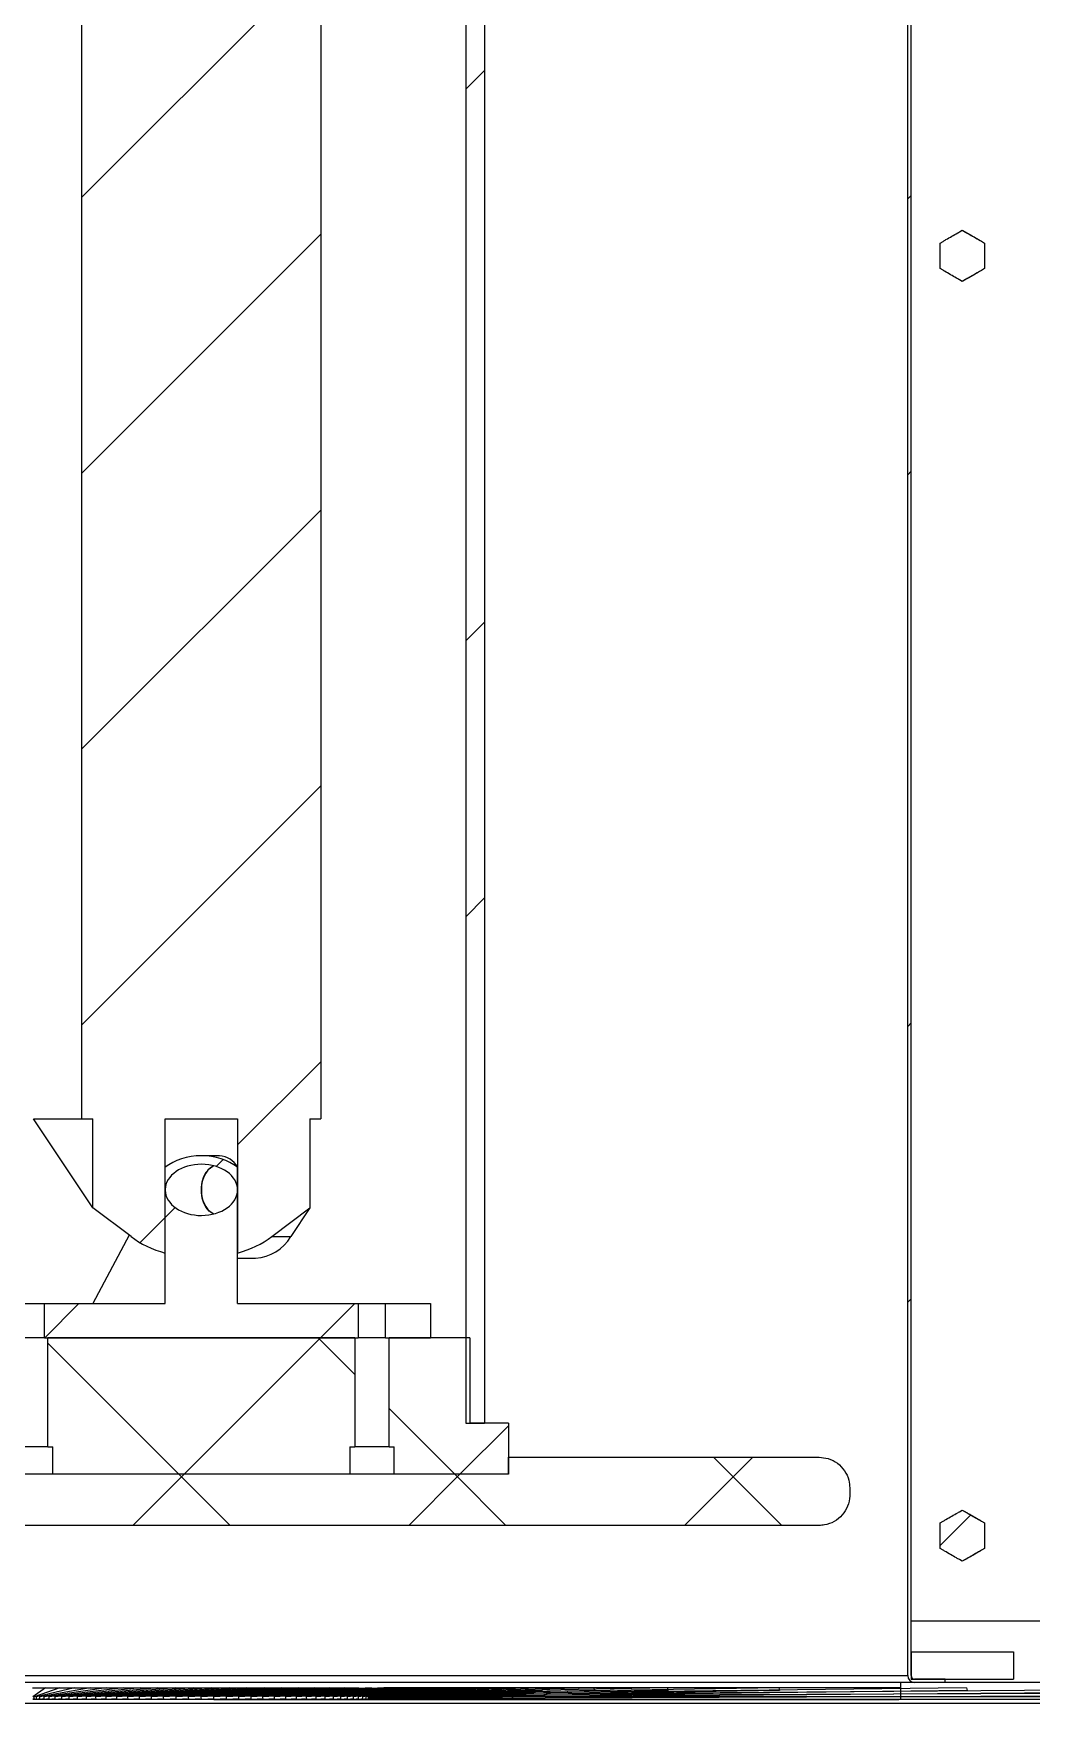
# Model space of a CAD drawing. Header units: millimetres. Extents: x 2 to 418, y 2 to 295.
# Drawn here: x 125.56 to 141.81, y 128.77 to 155.96 of the extents above; entities that cross this region are included whole.
import ezdxf

# ---------------------------------------------------------------- set-up
doc = ezdxf.new("R2010")
doc.units = ezdxf.units.MM

msp = doc.modelspace()

# ---------------------------------------------------------------- hatches: boundary and pattern name
at = {"linetype": 'Continuous', "lineweight": 18}
h = msp.add_hatch(dxfattribs=at)
h.set_pattern_fill('ANSI31', style=0)
edge = h.paths.add_edge_path(flags=0)
edge.add_line((126.5262, 259.8887), (126.5262, 258.4407))
edge.add_line((126.5262, 258.4407), (124.6013, 258.4407))
edge.add_line((124.6013, 258.4407), (124.6013, 197.3296))
edge.add_line((124.6013, 197.3296), (126.3495, 197.3296))
edge.add_line((126.3495, 197.3296), (126.3495, 138.2884))
edge.add_line((126.3495, 138.2884), (126.5262, 138.2884))
edge.add_line((126.5262, 138.2884), (126.5262, 136.8404))
edge.add_line((126.5262, 136.8404), (127.149, 136.3719))
edge.add_ellipse((128.2939, 137.1329), major_axis=(-1.5713, 0), ratio=0.7071068, start_angle=43.22853, end_angle=67.97778)
edge.add_line((127.7047, 136.1029), (127.7047, 137.1273))
edge.add_spline(control_points=[(127.7047, 137.1273), (127.7046, 137.1311), (127.7046, 137.1348), (127.7047, 137.1385)], knot_values=[0, 0, 0, 0, 1, 1, 1, 1], weights=[1, 1, 1, 1], degree=3, periodic=0)
edge.add_line((127.7047, 137.1385), (127.7047, 138.2884))
edge.add_line((127.7047, 138.2884), (128.8832, 138.2884))
edge.add_line((128.8832, 138.2884), (128.8832, 136.1029))
edge.add_ellipse((128.2939, 137.1329), major_axis=(1.5713, 0), ratio=0.7071068, start_angle=292.02641, end_angle=316.77147)
edge.add_line((129.4388, 136.3719), (130.0617, 136.8405))
edge.add_line((130.0617, 136.8405), (130.0617, 138.2884))
edge.add_line((130.0617, 138.2884), (130.2384, 138.2884))
edge.add_line((130.2384, 138.2884), (130.2384, 197.3296))
edge.add_line((130.2384, 197.3296), (131.9866, 197.3296))
edge.add_line((131.9866, 197.3296), (131.9866, 258.4407))
edge.add_line((131.9866, 258.4407), (130.0617, 258.4407))
edge.add_line((130.0617, 258.4407), (130.0617, 259.8886))
edge.add_line((130.0617, 259.8886), (129.4388, 260.3572))
edge.add_ellipse((128.2939, 259.5962), major_axis=(1.5713, 0), ratio=0.7071068, start_angle=43.22853, end_angle=67.97359)
edge.add_line((128.8832, 260.6262), (128.8832, 258.4407))
edge.add_line((128.8832, 258.4407), (127.7047, 258.4407))
edge.add_line((127.7047, 258.4407), (127.7047, 259.5906))
edge.add_spline(control_points=[(127.7047, 259.5906), (127.7047, 259.5943), (127.7047, 259.598), (127.7047, 259.6018)], knot_values=[0, 0, 0, 0, 1, 1, 1, 1], weights=[1, 1, 1, 1], degree=3, periodic=0)
edge.add_line((127.7047, 259.6018), (127.7047, 260.6262))
edge.add_ellipse((128.2939, 259.5962), major_axis=(-1.5713, 0), ratio=0.7071068, start_angle=292.02222, end_angle=316.77147)
edge.add_line((127.149, 260.3572), (126.5262, 259.8887))
h = msp.add_hatch(dxfattribs=at)
h.set_pattern_fill('ANSI32', style=0)
h.paths.add_polyline_path([(132.5995, 198.0589), (132.5995, 133.3366), (132.9051, 133.3366), (132.9051, 198.0589)], flags=0)
h = msp.add_hatch(dxfattribs=at)
h.set_pattern_fill('ANSI32', style=0)
edge = h.paths.add_edge_path(flags=0)
edge.add_line((139.794, 175.5036), (139.794, 129.2258))
edge.add_arc((139.9051, 129.2258), 0.1111, 180, 270)
edge.add_line((139.9051, 129.1147), (140.4051, 129.1147))
edge.add_line((140.4051, 129.1147), (140.4051, 129.1702))
edge.add_line((140.4051, 129.1702), (139.9051, 129.1702))
edge.add_arc((139.9051, 129.2258), 0.0556, 180, 270, ccw=False)
edge.add_line((139.8495, 129.2258), (139.8495, 175.5036))
edge.add_arc((139.9051, 175.5036), 0.0556, 90, 180, ccw=False)
edge.add_line((139.9051, 175.5591), (140.4606, 175.5591))
edge.add_line((140.4606, 175.5591), (140.4606, 175.6147))
edge.add_line((140.4606, 175.6147), (139.9051, 175.6147))
edge.add_arc((139.9051, 175.5036), 0.1111, 90, 180)
h = msp.add_hatch(dxfattribs=at)
h.set_pattern_fill('ANSI31', style=0)
edge = h.paths.add_edge_path(flags=0)
edge.add_line((140.6829, 152.7539), (140.6356, 152.7266))
edge.add_spline(control_points=[(140.6356, 152.7266), (140.6267, 152.7215), (140.6178, 152.7164), (140.6088, 152.7114), (140.5441, 152.6753), (140.4795, 152.639), (140.4161, 152.6007), (140.4002, 152.5911), (140.3843, 152.5815), (140.3683, 152.5723)], knot_values=[0, 0, 0, 0, 0.0005553, 0.0005553, 0.0005553, 0.0045566, 0.0045566, 0.0045566, 0.0055565, 0.0055565, 0.0055565, 0.0055565], weights=[1, 1, 1, 1, 1, 1, 1, 1, 1, 1], degree=3, periodic=0)
edge.add_line((140.3683, 152.5723), (140.3218, 152.5454))
edge.add_line((140.3218, 152.5454), (140.3218, 152.4918))
edge.add_spline(control_points=[(140.3218, 152.4918), (140.3218, 152.4811), (140.3216, 152.4705), (140.3215, 152.4599), (140.3203, 152.3858), (140.3195, 152.3117), (140.321, 152.2376), (140.3214, 152.2191), (140.3218, 152.2006), (140.3218, 152.182)], knot_values=[0, 0, 0, 0, 0.0005744, 0.0005744, 0.0005744, 0.0045757, 0.0045757, 0.0045757, 0.0055756, 0.0055756, 0.0055756, 0.0055756], weights=[1, 1, 1, 1, 1, 1, 1, 1, 1, 1], degree=3, periodic=0)
edge.add_line((140.3218, 152.182), (140.3218, 152.1284))
edge.add_line((140.3218, 152.1284), (140.3683, 152.1015))
edge.add_spline(control_points=[(140.3683, 152.1015), (140.3772, 152.0964), (140.3861, 152.0912), (140.3949, 152.0859), (140.4585, 152.0479), (140.5223, 152.0101), (140.5872, 151.9744), (140.6034, 151.9654), (140.6196, 151.9565), (140.6356, 151.9472)], knot_values=[0, 0, 0, 0, 0.0005553, 0.0005553, 0.0005553, 0.0045566, 0.0045566, 0.0045566, 0.0055565, 0.0055565, 0.0055565, 0.0055565], weights=[1, 1, 1, 1, 1, 1, 1, 1, 1, 1], degree=3, periodic=0)
edge.add_line((140.6356, 151.9472), (140.6829, 151.9199))
edge.add_line((140.6829, 151.9199), (140.7303, 151.9473))
edge.add_spline(control_points=[(140.7303, 151.9473), (140.7386, 151.9521), (140.747, 151.9568), (140.7553, 151.9615), (140.82, 151.9977), (140.8847, 152.0339), (140.9481, 152.0722), (140.9639, 152.0818), (140.9798, 152.0914), (140.9958, 152.1006)], knot_values=[0, 0, 0, 0, 0.000517, 0.000517, 0.000517, 0.0045182, 0.0045182, 0.0045182, 0.0055181, 0.0055181, 0.0055181, 0.0055181], weights=[1, 1, 1, 1, 1, 1, 1, 1, 1, 1], degree=3, periodic=0)
edge.add_line((140.9958, 152.1006), (141.044, 152.1284))
edge.add_line((141.044, 152.1284), (141.044, 152.1842))
edge.add_spline(control_points=[(141.044, 152.1842), (141.044, 152.1934), (141.0441, 152.2026), (141.0442, 152.2118), (141.0452, 152.2859), (141.0462, 152.36), (141.0447, 152.4341), (141.0443, 152.4526), (141.044, 152.4711), (141.044, 152.4896)], knot_values=[0, 0, 0, 0, 0.0004977, 0.0004977, 0.0004977, 0.0044989, 0.0044989, 0.0044989, 0.0054988, 0.0054988, 0.0054988, 0.0054988], weights=[1, 1, 1, 1, 1, 1, 1, 1, 1, 1], degree=3, periodic=0)
edge.add_line((141.044, 152.4896), (141.044, 152.5454))
edge.add_line((141.044, 152.5454), (140.9958, 152.5732))
edge.add_spline(control_points=[(140.9958, 152.5732), (140.9875, 152.578), (140.9793, 152.5828), (140.9711, 152.5877), (140.9074, 152.6257), (140.8437, 152.6636), (140.7788, 152.6993), (140.7626, 152.7082), (140.7464, 152.7172), (140.7303, 152.7265)], knot_values=[0, 0, 0, 0, 0.000517, 0.000517, 0.000517, 0.0045182, 0.0045182, 0.0045182, 0.0055181, 0.0055181, 0.0055181, 0.0055181], weights=[1, 1, 1, 1, 1, 1, 1, 1, 1, 1], degree=3, periodic=0)
edge.add_line((140.7303, 152.7265), (140.6829, 152.7539))
h = msp.add_hatch(dxfattribs=at)
h.set_pattern_fill('ANSI31', style=0)
edge = h.paths.add_edge_path(flags=0)
edge.add_ellipse((128.2939, 137.1329), major_axis=(0.7857, 0), ratio=0.7071068, start_angle=41.40375, end_angle=138.5845)
edge.add_line((127.7047, 137.5004), (127.7047, 137.1385))
edge.add_ellipse((128.2939, 137.1329), major_axis=(-0.5893, 0), ratio=0.7071068, start_angle=0.77048, end_angle=359.22952, ccw=False)
edge.add_line((127.7047, 137.1273), (127.7047, 135.2811))
edge.add_line((127.7047, 135.2811), (125.7384, 135.2811))
edge.add_line((125.7384, 135.2811), (125.7384, 134.7255))
edge.add_line((125.7384, 134.7255), (130.8495, 134.7255))
edge.add_line((130.8495, 134.7255), (130.8495, 135.2811))
edge.add_line((130.8495, 135.2811), (128.8832, 135.2811))
edge.add_line((128.8832, 135.2811), (128.8832, 137.5004))
h = msp.add_hatch(dxfattribs=at)
h.set_pattern_fill('ANSI31', style=0)
h.paths.add_polyline_path([(132.0259, 135.2811), (131.2939, 135.2811), (131.2939, 134.7255), (132.0259, 134.7255)], flags=0)
h = msp.add_hatch(dxfattribs=at)
h.set_pattern_fill('ANSI37', style=0)
h.paths.add_polyline_path([(125.7939, 134.7255), (125.7939, 132.9478), (125.8773, 132.9478), (125.8773, 132.5033), (130.7106, 132.5033), (130.7106, 132.9478), (130.7939, 132.9478), (130.7939, 134.7255)], flags=0)
h = msp.add_hatch(dxfattribs=at)
h.set_pattern_fill('ANSI37', style=0)
h.paths.add_polyline_path([(133.2939, 132.5033), (133.2939, 133.3366), (132.6634, 133.3366), (132.6634, 134.7255), (131.3495, 134.7255), (131.3495, 132.9478), (131.4328, 132.9478), (131.4328, 132.5033)], flags=0)
h = msp.add_hatch(dxfattribs=at)
h.set_pattern_fill('ANSI37', style=0)
edge = h.paths.add_edge_path(flags=0)
edge.add_line((118.2384, 131.67), (138.3495, 131.67))
edge.add_spline(control_points=[(138.3495, 131.67), (138.3791, 131.67), (138.4089, 131.6726), (138.438, 131.6779), (138.4931, 131.6878), (138.5472, 131.7073), (138.5959, 131.7349), (138.6446, 131.7625), (138.6892, 131.7988), (138.726, 131.841), (138.7628, 131.8831), (138.7929, 131.9322), (138.8137, 131.9842), (138.8345, 132.0361), (138.8466, 132.0924), (138.849, 132.1483), (138.8493, 132.1555), (138.8495, 132.1627), (138.8495, 132.17)], knot_values=[0.0124771, 0.0124771, 0.0124771, 0.0124771, 0.0140853, 0.0140853, 0.0140853, 0.0171338, 0.0171338, 0.0171338, 0.0201823, 0.0201823, 0.0201823, 0.0232308, 0.0232308, 0.0232308, 0.0262792, 0.0262792, 0.0262792, 0.0266689, 0.0266689, 0.0266689, 0.0266689], weights=[1, 1, 1, 1, 1, 1, 1, 1, 1, 1, 1, 1, 1, 1, 1, 1, 1, 1, 1], degree=3, periodic=0)
edge.add_line((138.8495, 132.17), (138.8495, 132.2811))
edge.add_spline(control_points=[(138.8495, 132.2811), (138.8495, 132.3233), (138.8441, 132.3658), (138.8335, 132.4067), (138.8194, 132.4609), (138.7958, 132.5133), (138.7646, 132.5598), (138.7334, 132.6063), (138.6938, 132.648), (138.649, 132.6815), (138.6041, 132.715), (138.5529, 132.7413), (138.4995, 132.758), (138.4513, 132.7732), (138.4001, 132.7811), (138.3495, 132.7811)], knot_values=[0.0300789, 0.0300789, 0.0300789, 0.0300789, 0.0323762, 0.0323762, 0.0323762, 0.0354247, 0.0354247, 0.0354247, 0.0384732, 0.0384732, 0.0384732, 0.0415216, 0.0415216, 0.0415216, 0.0442775, 0.0442775, 0.0442775, 0.0442775], weights=[1, 1, 1, 1, 1, 1, 1, 1, 1, 1, 1, 1, 1, 1, 1, 1], degree=3, periodic=0)
edge.add_line((138.3495, 132.7811), (133.2939, 132.7811))
edge.add_line((133.2939, 132.7811), (133.2939, 132.5033))
edge.add_line((133.2939, 132.5033), (123.2939, 132.5033))
edge.add_line((123.2939, 132.5033), (123.2939, 132.7811))
edge.add_line((123.2939, 132.7811), (118.2384, 132.7811))
edge.add_spline(control_points=[(118.2384, 132.7811), (118.2293, 132.7811), (118.2202, 132.7808), (118.2112, 132.7803), (118.1553, 132.7773), (118.0992, 132.7646), (118.0474, 132.7432), (117.9957, 132.7218), (117.947, 132.6912), (117.9052, 132.6539), (117.8791, 132.6306), (117.8553, 132.6044), (117.8347, 132.5761), (117.8017, 132.5309), (117.776, 132.4794), (117.7598, 132.4258), (117.7457, 132.3791), (117.7384, 132.3299), (117.7384, 132.2811)], knot_values=[0.0501774, 0.0501774, 0.0501774, 0.0501774, 0.0506671, 0.0506671, 0.0506671, 0.0537156, 0.0537156, 0.0537156, 0.0567641, 0.0567641, 0.0567641, 0.0586554, 0.0586554, 0.0586554, 0.0617039, 0.0617039, 0.0617039, 0.0643599, 0.0643599, 0.0643599, 0.0643599], weights=[1, 1, 1, 1, 1, 1, 1, 1, 1, 1, 1, 1, 1, 1, 1, 1, 1, 1, 1], degree=3, periodic=0)
edge.add_line((117.7384, 132.2811), (117.7384, 132.17))
edge.add_spline(control_points=[(117.7384, 132.17), (117.7384, 132.1667), (117.7384, 132.1634), (117.7385, 132.1601), (117.7396, 132.1042), (117.7504, 132.0476), (117.7699, 131.9952), (117.7822, 131.9624), (117.798, 131.9307), (117.8168, 131.9012), (117.8469, 131.854), (117.8855, 131.8113), (117.9295, 131.7768), (117.9736, 131.7422), (118.0241, 131.7148), (118.0771, 131.6967), (118.1287, 131.6791), (118.1839, 131.67), (118.2384, 131.67)], knot_values=[0.053539, 0.053539, 0.053539, 0.053539, 0.0537156, 0.0537156, 0.0537156, 0.0567641, 0.0567641, 0.0567641, 0.0586554, 0.0586554, 0.0586554, 0.0617039, 0.0617039, 0.0617039, 0.0647524, 0.0647524, 0.0647524, 0.067721, 0.067721, 0.067721, 0.067721], weights=[1, 1, 1, 1, 1, 1, 1, 1, 1, 1, 1, 1, 1, 1, 1, 1, 1, 1, 1], degree=3, periodic=0)
h = msp.add_hatch(dxfattribs=at)
h.set_pattern_fill('ANSI31', style=0)
edge = h.paths.add_edge_path(flags=0)
edge.add_line((140.6829, 131.9205), (140.6356, 131.8933))
edge.add_spline(control_points=[(140.6356, 131.8933), (140.6267, 131.8881), (140.6178, 131.8831), (140.6088, 131.8781), (140.5441, 131.842), (140.4795, 131.8057), (140.4161, 131.7673), (140.4002, 131.7577), (140.3843, 131.7482), (140.3683, 131.7389)], knot_values=[0, 0, 0, 0, 0.0005553, 0.0005553, 0.0005553, 0.0045566, 0.0045566, 0.0045566, 0.0055565, 0.0055565, 0.0055565, 0.0055565], weights=[1, 1, 1, 1, 1, 1, 1, 1, 1, 1], degree=3, periodic=0)
edge.add_line((140.3683, 131.7389), (140.3218, 131.7121))
edge.add_line((140.3218, 131.7121), (140.3218, 131.6584))
edge.add_spline(control_points=[(140.3218, 131.6584), (140.3218, 131.6478), (140.3216, 131.6372), (140.3215, 131.6265), (140.3203, 131.5525), (140.3195, 131.4783), (140.321, 131.4043), (140.3214, 131.3857), (140.3218, 131.3672), (140.3218, 131.3487)], knot_values=[0, 0, 0, 0, 0.0005744, 0.0005744, 0.0005744, 0.0045757, 0.0045757, 0.0045757, 0.0055756, 0.0055756, 0.0055756, 0.0055756], weights=[1, 1, 1, 1, 1, 1, 1, 1, 1, 1], degree=3, periodic=0)
edge.add_line((140.3218, 131.3487), (140.3218, 131.2951))
edge.add_line((140.3218, 131.2951), (140.3683, 131.2682))
edge.add_spline(control_points=[(140.3683, 131.2682), (140.3772, 131.2631), (140.3861, 131.2578), (140.3949, 131.2526), (140.4585, 131.2146), (140.5223, 131.1768), (140.5872, 131.141), (140.6034, 131.1321), (140.6196, 131.1231), (140.6356, 131.1139)], knot_values=[0, 0, 0, 0, 0.0005553, 0.0005553, 0.0005553, 0.0045566, 0.0045566, 0.0045566, 0.0055565, 0.0055565, 0.0055565, 0.0055565], weights=[1, 1, 1, 1, 1, 1, 1, 1, 1, 1], degree=3, periodic=0)
edge.add_line((140.6356, 131.1139), (140.6829, 131.0866))
edge.add_line((140.6829, 131.0866), (140.7303, 131.114))
edge.add_spline(control_points=[(140.7303, 131.114), (140.7386, 131.1188), (140.747, 131.1235), (140.7553, 131.1282), (140.82, 131.1643), (140.8847, 131.2006), (140.9481, 131.2389), (140.9639, 131.2485), (140.9798, 131.258), (140.9958, 131.2673)], knot_values=[0, 0, 0, 0, 0.000517, 0.000517, 0.000517, 0.0045182, 0.0045182, 0.0045182, 0.0055181, 0.0055181, 0.0055181, 0.0055181], weights=[1, 1, 1, 1, 1, 1, 1, 1, 1, 1], degree=3, periodic=0)
edge.add_line((140.9958, 131.2673), (141.044, 131.2951))
edge.add_line((141.044, 131.2951), (141.044, 131.3508))
edge.add_spline(control_points=[(141.044, 131.3508), (141.044, 131.3601), (141.0441, 131.3693), (141.0442, 131.3785), (141.0452, 131.4526), (141.0462, 131.5267), (141.0447, 131.6008), (141.0443, 131.6193), (141.044, 131.6378), (141.044, 131.6563)], knot_values=[0, 0, 0, 0, 0.0004977, 0.0004977, 0.0004977, 0.0044989, 0.0044989, 0.0044989, 0.0054988, 0.0054988, 0.0054988, 0.0054988], weights=[1, 1, 1, 1, 1, 1, 1, 1, 1, 1], degree=3, periodic=0)
edge.add_line((141.044, 131.6563), (141.044, 131.7121))
edge.add_line((141.044, 131.7121), (140.9958, 131.7399))
edge.add_spline(control_points=[(140.9958, 131.7399), (140.9875, 131.7447), (140.9793, 131.7495), (140.9711, 131.7544), (140.9074, 131.7924), (140.8437, 131.8302), (140.7788, 131.866), (140.7626, 131.8749), (140.7464, 131.8839), (140.7303, 131.8931)], knot_values=[0, 0, 0, 0, 0.000517, 0.000517, 0.000517, 0.0045182, 0.0045182, 0.0045182, 0.0055181, 0.0055181, 0.0055181, 0.0055181], weights=[1, 1, 1, 1, 1, 1, 1, 1, 1, 1], degree=3, periodic=0)
edge.add_line((140.7303, 131.8931), (140.6829, 131.9205))
h = msp.add_hatch(dxfattribs=at)
h.set_pattern_fill('ANSI32', style=0)
h.paths.add_polyline_path([(141.5162, 129.1702), (141.5162, 129.6147), (139.8495, 129.6147), (139.8495, 129.1702)], flags=0)
h = msp.add_hatch(dxfattribs=at)
h.set_pattern_fill('ANSI32', style=0)
edge = h.paths.add_edge_path(flags=0)
edge.add_line((131.044, 128.8369), (146.2106, 128.8369))
edge.add_line((146.2106, 128.8369), (146.2106, 128.8814))
edge.add_line((146.2106, 128.8814), (131.044, 128.8814))
edge.add_line((131.044, 128.8814), (131.044, 128.8369))
h = msp.add_hatch(dxfattribs=at)
h.set_pattern_fill('ANSI32', style=0)
h.paths.add_polyline_path([(131.0517, 128.8477), (146.2609, 128.9073), (146.2609, 128.9518), (131.0517, 128.8922)], flags=0)
h = msp.add_hatch(dxfattribs=at)
h.set_pattern_fill('ANSI32', style=0)
h.paths.add_polyline_path([(131.075, 128.8586), (146.413, 128.9784), (146.413, 129.0229), (131.075, 128.9031)], flags=0)
h = msp.add_hatch(dxfattribs=at)
h.set_pattern_fill('ANSI32', style=0)
h.paths.add_polyline_path([(131.1147, 128.8698), (140.7601, 128.9823), (140.7496, 129.0267), (131.1147, 128.9143)], flags=0)
h = msp.add_hatch(dxfattribs=at)
h.set_pattern_fill('ANSI32', style=0)
h.paths.add_polyline_path([(131.1718, 128.8814), (137.7051, 128.9823), (137.6972, 129.0267), (131.1718, 128.9259)], flags=0)
h = msp.add_hatch(dxfattribs=at)
h.set_pattern_fill('ANSI32', style=0)
h.paths.add_polyline_path([(131.2482, 128.8935), (135.8868, 128.9823), (135.8804, 129.0267), (131.2482, 128.938)], flags=0)
h = msp.add_hatch(dxfattribs=at)
h.set_pattern_fill('ANSI32', style=0)
h.paths.add_polyline_path([(131.3462, 128.9063), (134.6873, 128.9823), (134.682, 129.0267), (131.3462, 128.9508)], flags=0)
h = msp.add_hatch(dxfattribs=at)
h.set_pattern_fill('ANSI32', style=0)
h.paths.add_polyline_path([(131.4694, 128.9201), (133.8419, 128.9823), (133.8373, 129.0267), (131.4694, 128.9646)], flags=0)
h = msp.add_hatch(dxfattribs=at)
h.set_pattern_fill('ANSI32', style=0)
h.paths.add_polyline_path([(131.6223, 128.9352), (133.2183, 128.9823), (133.2142, 129.0267), (131.6223, 128.9797)], flags=0)
h = msp.add_hatch(dxfattribs=at)
h.set_pattern_fill('ANSI32', style=0)
h.paths.add_polyline_path([(131.8114, 128.9518), (132.7431, 128.9823), (132.7393, 129.0267), (131.8114, 128.9963)], flags=0)
h = msp.add_hatch(dxfattribs=at)
h.set_pattern_fill('ANSI32', style=0)
h.paths.add_polyline_path([(132.0454, 128.9706), (132.3723, 128.9823), (132.3689, 129.0267), (132.0454, 129.0151)], flags=0)
h = msp.add_hatch(dxfattribs=at)
h.set_pattern_fill('ANSI32', style=0)
h.paths.add_polyline_path([(145.1829, 128.8369), (145.1829, 129.1147), (139.6829, 129.1147), (139.6829, 128.8369)], flags=0)

# ---------------------------------------------------------------- linework, layer by layer
at = {"color": 7, "linetype": 'Continuous', "lineweight": 25}
for p, q in [((132.5995, 198.0589), (132.5995, 133.3366)), ((132.9051, 198.0589), (132.9051, 133.3366)), ((126.3495, 138.2884), (126.3495, 197.3296)), ((130.2384, 197.3296), (130.2384, 138.2884)), ((139.794, 129.2258), (139.794, 175.5036)), ((139.8495, 129.2258), (139.8495, 175.5036)), ((140.3218, 152.5454), (140.3683, 152.5723)), ((140.3218, 152.4918), (140.3218, 152.5454)), ((140.6356, 152.7266), (140.6829, 152.7539)), ((140.6829, 152.7539), (140.7303, 152.7265)), ((140.6829, 152.7539), (140.683, 152.7539)), ((140.683, 152.7539), (140.7346, 152.7241)), ((140.9958, 152.5732), (141.044, 152.5454)), ((141.044, 152.5454), (141.044, 152.4896)), ((140.3218, 152.1284), (140.3218, 152.182)), ((140.3683, 152.1015), (140.3218, 152.1284)), ((141.044, 152.1284), (140.9958, 152.1006)), ((141.044, 152.1842), (141.044, 152.1284)), ((140.6829, 151.9199), (140.6356, 151.9472)), ((140.7303, 151.9473), (140.6829, 151.9199)), ((140.6829, 151.9199), (140.683, 151.9199)), ((140.7373, 151.9513), (140.683, 151.9199)), ((125.5637, 138.2884), (126.3495, 138.2884)), ((126.5262, 136.8404), (125.5637, 138.2884)), ((126.3495, 138.2884), (126.5262, 138.2884)), ((126.5262, 136.8404), (126.5262, 138.2884)), ((127.7047, 138.2884), (128.8832, 138.2884)), ((127.7047, 137.1385), (127.7047, 138.2884)), ((128.8832, 138.2884), (128.8832, 136.1029)), ((130.0617, 138.2884), (130.2384, 138.2884)), ((130.0617, 138.2884), (130.0617, 136.8405)), ((128.5886, 137.6885), (128.2939, 137.6885)), ((127.7047, 137.1385), (127.7047, 137.5004)), ((128.8832, 135.2811), (128.8832, 137.5004)), ((127.7047, 137.1273), (127.7047, 137.1385)), ((127.7047, 135.2811), (127.7047, 137.1273)), ((127.7047, 136.1029), (127.7047, 137.1273)), ((127.149, 136.3719), (126.5262, 136.8404)), ((129.4388, 136.3719), (130.0617, 136.8405)), ((130.0617, 136.8405), (129.7503, 136.3719)), ((127.1173, 136.3957), (126.5262, 135.2811)), ((129.4388, 136.3719), (129.7503, 136.3719)), ((128.8832, 136.0218), (129.1778, 136.0218)), ((125.294, 135.2811), (125.7384, 135.2811)), ((125.7384, 134.7255), (125.7384, 135.2811)), ((125.7384, 135.2811), (127.7047, 135.2811)), ((128.8832, 135.2811), (130.8495, 135.2811)), ((130.8495, 135.2811), (130.8495, 134.7255)), ((130.8495, 135.2811), (131.2939, 135.2811)), ((131.2939, 134.7255), (131.2939, 135.2811)), ((131.2939, 135.2811), (132.0259, 135.2811)), ((132.0259, 135.2811), (132.0259, 134.7255)), ((132.0259, 135.2811), (132.0259, 134.7255)), ((132.0259, 135.2811), (132.0259, 135.2811)), ((125.7384, 134.7255), (125.294, 134.7255)), ((125.7384, 134.7255), (130.8495, 134.7255)), ((125.7939, 132.9478), (125.7939, 134.7255)), ((130.7939, 134.7255), (125.7939, 134.7255)), ((130.7939, 134.7255), (130.7939, 132.9478)), ((131.2939, 134.7255), (130.8495, 134.7255)), ((131.2939, 134.7255), (132.0259, 134.7255)), ((131.3495, 132.9478), (131.3495, 134.7255)), ((132.6634, 134.7255), (131.3495, 134.7255)), ((132.0259, 134.7255), (132.0259, 134.7255)), ((132.6634, 134.7255), (132.6634, 133.3366)), ((132.5995, 133.3366), (132.9051, 133.3366)), ((133.2939, 133.3366), (132.6634, 133.3366)), ((133.2939, 133.3366), (133.2939, 132.5033)), ((125.7939, 132.9478), (125.2384, 132.9478)), ((125.7939, 132.9478), (125.8773, 132.9478)), ((125.8773, 132.5033), (125.8773, 132.9478)), ((130.7106, 132.9478), (130.7939, 132.9478)), ((130.7106, 132.9478), (130.7106, 132.5033)), ((131.3495, 132.9478), (130.7939, 132.9478)), ((131.3495, 132.9478), (131.4328, 132.9478)), ((131.4328, 132.5033), (131.4328, 132.9478)), ((133.2939, 132.5033), (133.2939, 132.7811)), ((133.2939, 132.7811), (138.3495, 132.7811)), ((133.2939, 132.5033), (123.2939, 132.5033)), ((130.7106, 132.5033), (125.8773, 132.5033)), ((133.2939, 132.5033), (131.4328, 132.5033)), ((138.8495, 132.2811), (138.8495, 132.17)), ((140.6356, 131.8933), (140.6829, 131.9205)), ((140.6829, 131.9205), (140.7303, 131.8931)), ((140.6829, 131.9205), (140.683, 131.9205)), ((140.683, 131.9205), (140.7346, 131.8907)), ((138.3495, 131.67), (118.2384, 131.67)), ((140.3218, 131.7121), (140.3683, 131.7389)), ((140.3218, 131.6584), (140.3218, 131.7121)), ((140.9958, 131.7399), (141.044, 131.7121)), ((141.044, 131.7121), (141.044, 131.6563)), ((140.3218, 131.2951), (140.3218, 131.3487)), ((141.044, 131.3508), (141.044, 131.2951)), ((140.3683, 131.2682), (140.3218, 131.2951)), ((140.6829, 131.0866), (140.6356, 131.1139)), ((140.7303, 131.114), (140.6829, 131.0866)), ((140.6829, 131.0866), (140.683, 131.0866)), ((140.7373, 131.118), (140.683, 131.0866)), ((141.044, 131.2951), (140.9958, 131.2673)), ((143.1074, 130.1147), (139.8495, 130.1147)), ((139.8495, 129.6147), (139.8495, 129.1702)), ((139.8495, 129.6147), (141.5162, 129.6147)), ((141.5162, 129.6147), (141.5162, 129.1702)), ((116.794, 129.2258), (139.794, 129.2258)), ((139.8495, 129.1702), (141.5162, 129.1702)), ((140.4051, 129.1702), (139.9051, 129.1702)), ((140.4051, 129.1147), (140.4051, 129.1702)), ((139.6829, 129.1147), (116.9051, 129.1147)), ((125.544, 129.0267), (125.7588, 129.0267)), ((125.7588, 129.0267), (125.5515, 128.8813)), ((125.5743, 128.8813), (125.5669, 128.8813)), ((125.9878, 129.0267), (125.5743, 128.8813)), ((125.5747, 128.8369), (125.5743, 128.8813)), ((125.6124, 128.8813), (125.6051, 128.8813)), ((126.2297, 129.0267), (125.6124, 128.8813)), ((125.6129, 128.8369), (125.6124, 128.8813)), ((125.6655, 128.8813), (125.6583, 128.8813)), ((126.4831, 129.0267), (125.6655, 128.8813)), ((125.6661, 128.8369), (125.6655, 128.8813)), ((125.7332, 128.8813), (125.7262, 128.8813)), ((126.7467, 129.0267), (125.7332, 128.8813)), ((125.7341, 128.8369), (125.7332, 128.8813)), ((125.7588, 129.0155), (125.7588, 129.0267)), ((125.7588, 129.0267), (125.9878, 129.0267)), ((125.8153, 128.8813), (125.8085, 128.8813)), ((127.0189, 129.0267), (125.8153, 128.8813)), ((125.8163, 128.8369), (125.8153, 128.8813)), ((125.9112, 128.8813), (125.9047, 128.8813)), ((127.2982, 129.0267), (125.9112, 128.8813)), ((125.9124, 128.8369), (125.9112, 128.8813)), ((125.9879, 129.0155), (125.9878, 129.0267)), ((125.9878, 129.0267), (126.2297, 129.0267)), ((126.0205, 128.8813), (126.0143, 128.8813)), ((127.5831, 129.0267), (126.0205, 128.8813)), ((126.0218, 128.8369), (126.0205, 128.8813)), ((126.1425, 128.8813), (126.1366, 128.8813)), ((127.872, 129.0267), (126.1425, 128.8813)), ((126.1439, 128.8369), (126.1425, 128.8813)), ((126.2298, 129.0155), (126.2297, 129.0267)), ((126.2297, 129.0267), (126.4831, 129.0267)), ((126.2765, 128.8813), (126.271, 128.8813)), ((128.1633, 129.0267), (126.2765, 128.8813)), ((126.2781, 128.8369), (126.2765, 128.8813)), ((126.4218, 128.8813), (126.4167, 128.8813)), ((128.4553, 129.0267), (126.4218, 128.8813)), ((126.4235, 128.8369), (126.4218, 128.8813)), ((126.4831, 129.0267), (126.7467, 129.0267)), ((126.4833, 129.0155), (126.4831, 129.0267)), ((126.5776, 128.8813), (126.5729, 128.8813)), ((128.7463, 129.0267), (126.5776, 128.8813)), ((126.5794, 128.8369), (126.5776, 128.8813)), ((126.7429, 128.8813), (126.7387, 128.8813)), ((129.0349, 129.0267), (126.7429, 128.8813)), ((126.7448, 128.8369), (126.7429, 128.8813)), ((126.7469, 129.0155), (126.7467, 129.0267)), ((126.7467, 129.0267), (127.0189, 129.0267)), ((126.917, 128.8813), (126.9132, 128.8813)), ((129.3193, 129.0267), (126.917, 128.8813)), ((126.919, 128.8369), (126.917, 128.8813)), ((127.0191, 129.0155), (127.0189, 129.0267)), ((127.0189, 129.0267), (127.2982, 129.0267)), ((127.0987, 128.8813), (127.0954, 128.8813)), ((129.598, 129.0267), (127.0987, 128.8813)), ((127.1008, 128.8369), (127.0987, 128.8813)), ((127.2871, 128.8813), (127.2844, 128.8813)), ((129.8693, 129.0267), (127.2871, 128.8813)), ((127.2893, 128.8369), (127.2871, 128.8813)), ((127.2982, 129.0267), (127.5831, 129.0267)), ((127.2985, 129.0155), (127.2982, 129.0267)), ((127.4812, 128.8813), (127.479, 128.8813)), ((130.1319, 129.0267), (127.4812, 128.8813)), ((127.4834, 128.8369), (127.4812, 128.8813)), ((127.5835, 129.0155), (127.5831, 129.0267)), ((127.5831, 129.0267), (127.872, 129.0267)), ((127.6798, 128.8813), (127.6781, 128.8813)), ((130.3842, 129.0267), (127.6798, 128.8813)), ((127.682, 128.8369), (127.6798, 128.8813)), ((127.8724, 129.0155), (127.872, 129.0267)), ((127.872, 129.0267), (128.1633, 129.0267)), ((127.8818, 128.8813), (127.8807, 128.8813)), ((130.6248, 129.0267), (127.8818, 128.8813)), ((127.8841, 128.8369), (127.8818, 128.8813)), ((128.0861, 128.8813), (128.0856, 128.8813)), ((130.8524, 129.0267), (128.0861, 128.8813)), ((128.0885, 128.8369), (128.0861, 128.8813)), ((128.1633, 129.0267), (128.4553, 129.0267)), ((128.1637, 129.0155), (128.1633, 129.0267)), ((131.0656, 129.0267), (128.2916, 128.8813)), ((128.294, 128.8369), (128.2916, 128.8813)), ((128.4553, 129.0267), (128.7463, 129.0267)), ((128.4557, 129.0155), (128.4553, 129.0267)), ((131.2634, 129.0267), (128.4972, 128.8813)), ((128.4995, 128.8369), (128.4972, 128.8813)), ((131.4445, 129.0267), (128.7015, 128.8813)), ((128.7038, 128.8369), (128.7015, 128.8813)), ((128.7463, 129.0267), (129.0349, 129.0267)), ((128.7468, 129.0155), (128.7463, 129.0267)), ((131.6081, 129.0267), (128.9036, 128.8813)), ((128.9059, 128.8369), (128.9036, 128.8813)), ((129.0354, 129.0155), (129.0349, 129.0267)), ((129.0349, 129.0267), (129.3193, 129.0267)), ((131.7531, 129.0267), (129.1023, 128.8813)), ((129.1046, 128.8369), (129.1023, 128.8813)), ((131.8787, 129.0267), (129.2965, 128.8813)), ((129.2987, 128.8369), (129.2965, 128.8813)), ((129.3193, 129.0267), (129.598, 129.0267)), ((129.3198, 129.0155), (129.3193, 129.0267)), ((131.9843, 129.0267), (129.4851, 128.8813)), ((129.4872, 128.8369), (129.4851, 128.8813)), ((129.5985, 129.0155), (129.598, 129.0267)), ((129.598, 129.0267), (129.8693, 129.0267)), ((132.0693, 129.0267), (129.667, 128.8813)), ((129.669, 128.8369), (129.667, 128.8813)), ((132.1331, 129.0267), (129.8412, 128.8813)), ((129.8431, 128.8369), (129.8412, 128.8813)), ((129.8693, 129.0267), (130.1319, 129.0267)), ((129.8699, 129.0155), (129.8693, 129.0267)), ((132.1755, 129.0267), (130.0068, 128.8813)), ((130.0086, 128.8369), (130.0068, 128.8813)), ((130.1325, 129.0155), (130.1319, 129.0267)), ((130.1319, 129.0267), (130.3842, 129.0267)), ((132.1962, 129.0267), (130.1627, 128.8813)), ((130.1645, 128.8369), (130.1627, 128.8813)), ((132.0454, 129.0151), (130.3083, 128.8813)), ((130.3099, 128.8369), (130.3083, 128.8813)), ((130.3842, 129.0267), (130.6248, 129.0267)), ((130.3848, 129.0155), (130.3842, 129.0267)), ((131.8114, 128.9963), (130.4426, 128.8813)), ((130.444, 128.8369), (130.4426, 128.8813)), ((131.6223, 128.9797), (130.5648, 128.8813)), ((130.5661, 128.8369), (130.5648, 128.8813)), ((130.6248, 129.0267), (130.8524, 129.0267)), ((130.6254, 129.0155), (130.6248, 129.0267)), ((131.4694, 128.9646), (130.6744, 128.8813)), ((130.6755, 128.8369), (130.6744, 128.8813)), ((131.3462, 128.9508), (130.7706, 128.8813)), ((130.7716, 128.8369), (130.7706, 128.8813)), ((130.8529, 129.0155), (130.8524, 129.0267)), ((131.2482, 128.938), (130.853, 128.8813)), ((130.8539, 128.8369), (130.853, 128.8813)), ((131.1718, 128.9259), (130.9211, 128.8813)), ((130.9218, 128.8369), (130.9211, 128.8813)), ((131.1147, 128.9143), (130.9745, 128.8813)), ((130.975, 128.8369), (130.9745, 128.8813)), ((131.075, 128.9031), (131.0129, 128.8813)), ((131.0133, 128.8369), (131.0129, 128.8813)), ((131.0517, 128.8922), (131.0361, 128.8813)), ((131.0363, 128.8369), (131.0361, 128.8813)), ((131.044, 128.8369), (131.044, 128.8814)), ((146.2106, 128.8814), (131.044, 128.8814)), ((146.2609, 128.9518), (131.0517, 128.8922)), ((146.2609, 128.9073), (131.0517, 128.8477)), ((131.0517, 128.8477), (131.0517, 128.8922)), ((131.0662, 129.0163), (131.0656, 129.0267)), ((131.0656, 129.0267), (131.0656, 129.0267)), ((146.413, 129.0229), (131.075, 128.9031)), ((146.413, 128.9784), (131.075, 128.8586)), ((131.075, 128.8586), (131.075, 128.9031)), ((140.7496, 129.0267), (131.1147, 128.9143)), ((140.7601, 128.9823), (131.1147, 128.8698)), ((131.1147, 128.8698), (131.1147, 128.9143)), ((137.6972, 129.0267), (131.1718, 128.9259)), ((137.7051, 128.9823), (131.1718, 128.8814)), ((131.1718, 128.8814), (131.1718, 128.9259)), ((135.8804, 129.0267), (131.2482, 128.938)), ((135.8868, 128.9823), (131.2482, 128.8935)), ((131.2482, 128.8935), (131.2482, 128.938)), ((131.2639, 129.0171), (131.2634, 129.0267)), ((131.4445, 129.0267), (131.2634, 129.0267)), ((134.682, 129.0267), (131.3462, 128.9508)), ((134.6873, 128.9823), (131.3462, 128.9063)), ((131.3462, 128.9063), (131.3462, 128.9508)), ((131.445, 129.0179), (131.4445, 129.0267)), ((131.6081, 129.0267), (131.4445, 129.0267)), ((133.8373, 129.0267), (131.4694, 128.9646)), ((133.8419, 128.9823), (131.4694, 128.9201)), ((131.4694, 128.9201), (131.4694, 128.9646)), ((131.6085, 129.0187), (131.6081, 129.0267)), ((131.7531, 129.0267), (131.6081, 129.0267)), ((133.2142, 129.0267), (131.6223, 128.9797)), ((133.2183, 128.9823), (131.6223, 128.9352)), ((131.6223, 128.9352), (131.6223, 128.9797)), ((131.7534, 129.0196), (131.7531, 129.0267)), ((131.8787, 129.0267), (131.7531, 129.0267)), ((132.7393, 129.0267), (131.8114, 128.9963)), ((131.8114, 128.9518), (131.8114, 128.9963)), ((132.7431, 128.9823), (131.8114, 128.9518)), ((131.879, 129.0205), (131.8787, 129.0267)), ((131.9843, 129.0267), (131.8787, 129.0267)), ((131.9846, 129.0215), (131.9843, 129.0267)), ((132.0693, 129.0267), (131.9843, 129.0267)), ((132.3689, 129.0267), (132.0454, 129.0151)), ((132.0454, 128.9706), (132.0454, 129.0151)), ((132.3723, 128.9823), (132.0454, 128.9706)), ((132.0695, 129.0226), (132.0693, 129.0267)), ((132.1331, 129.0267), (132.0693, 129.0267)), ((132.1333, 129.0238), (132.1331, 129.0267)), ((132.1755, 129.0267), (132.1331, 129.0267)), ((132.1756, 129.0252), (132.1755, 129.0267)), ((132.1962, 129.0267), (132.1755, 129.0267)), ((132.1964, 129.0205), (132.1962, 129.0267)), ((132.3689, 129.0267), (132.1962, 129.0267)), ((132.3689, 129.0267), (132.3723, 128.9823)), ((132.7393, 129.0267), (132.3689, 129.0267)), ((132.7393, 129.0267), (132.7431, 128.9823)), ((133.2142, 129.0267), (132.7393, 129.0267)), ((133.2142, 129.0267), (133.2183, 128.9823)), ((133.8373, 129.0267), (133.2142, 129.0267)), ((133.8373, 129.0267), (133.8419, 128.9823)), ((134.682, 129.0267), (133.8373, 129.0267)), ((134.682, 129.0267), (134.6873, 128.9823)), ((135.8804, 129.0267), (134.682, 129.0267)), ((135.8804, 129.0267), (135.8868, 128.9823)), ((137.6972, 129.0267), (135.8804, 129.0267)), ((137.6972, 129.0267), (137.7051, 128.9823)), ((139.6666, 129.0267), (137.6972, 129.0267)), ((139.6829, 128.8369), (139.6829, 129.1147)), ((145.1829, 129.1147), (139.6829, 129.1147)), ((140.4051, 129.1147), (139.9051, 129.1147)), ((140.7496, 129.0267), (140.7601, 128.9823)), ((144.044, 128.7702), (112.544, 128.7702)), ((125.567, 128.8477), (125.5517, 128.8369)), ((125.5747, 128.8369), (125.5517, 128.8369)), ((125.6053, 128.8477), (125.5747, 128.8369)), ((125.6129, 128.8369), (125.5747, 128.8369)), ((125.6587, 128.8477), (125.6129, 128.8369)), ((125.6661, 128.8369), (125.6129, 128.8369)), ((125.7267, 128.8477), (125.6661, 128.8369)), ((125.7341, 128.8369), (125.6661, 128.8369)), ((125.8092, 128.8477), (125.7341, 128.8369)), ((125.8163, 128.8369), (125.7341, 128.8369)), ((125.9055, 128.8477), (125.8163, 128.8369)), ((125.9124, 128.8369), (125.8163, 128.8369)), ((126.0152, 128.8477), (125.9124, 128.8369)), ((126.0218, 128.8369), (125.9124, 128.8369)), ((126.1376, 128.8477), (126.0218, 128.8369)), ((126.1439, 128.8369), (126.0218, 128.8369)), ((126.2721, 128.8477), (126.1439, 128.8369)), ((126.2781, 128.8369), (126.1439, 128.8369)), ((126.4179, 128.8477), (126.2781, 128.8369)), ((126.4235, 128.8369), (126.2781, 128.8369)), ((126.5742, 128.8477), (126.4235, 128.8369)), ((126.5794, 128.8369), (126.4235, 128.8369)), ((126.7401, 128.8477), (126.5794, 128.8369)), ((126.7448, 128.8369), (126.5794, 128.8369)), ((126.9147, 128.8477), (126.7448, 128.8369)), ((126.919, 128.8369), (126.7448, 128.8369)), ((127.097, 128.8477), (126.919, 128.8369)), ((127.1008, 128.8369), (126.919, 128.8369)), ((127.286, 128.8477), (127.1008, 128.8369)), ((127.2893, 128.8369), (127.1008, 128.8369)), ((127.4806, 128.8477), (127.2893, 128.8369)), ((127.4834, 128.8369), (127.2893, 128.8369)), ((127.6798, 128.8477), (127.4834, 128.8369)), ((127.682, 128.8369), (127.4834, 128.8369)), ((127.8824, 128.8477), (127.682, 128.8369)), ((127.8841, 128.8369), (127.682, 128.8369)), ((128.0873, 128.8477), (127.8841, 128.8369)), ((128.0885, 128.8369), (127.8841, 128.8369)), ((128.2934, 128.8477), (128.0885, 128.8369)), ((128.4995, 128.8369), (128.0885, 128.8369)), ((128.4989, 128.8476), (128.294, 128.8369)), ((128.294, 128.8369), (128.294, 128.8369)), ((128.7033, 128.8476), (128.4995, 128.8369)), ((128.4995, 128.8369), (128.7038, 128.8369)), ((128.9054, 128.8476), (128.7038, 128.8369)), ((128.7038, 128.8369), (128.9059, 128.8369)), ((129.104, 128.8476), (128.9059, 128.8369)), ((128.9059, 128.8369), (129.1046, 128.8369)), ((129.2981, 128.8475), (129.1046, 128.8369)), ((129.1046, 128.8369), (129.2987, 128.8369)), ((129.4867, 128.8475), (129.2987, 128.8369)), ((129.2987, 128.8369), (129.4872, 128.8369)), ((129.6685, 128.8475), (129.4872, 128.8369)), ((129.4872, 128.8369), (129.669, 128.8369)), ((129.8427, 128.8474), (129.669, 128.8369)), ((129.669, 128.8369), (129.8431, 128.8369)), ((130.0081, 128.8474), (129.8431, 128.8369)), ((129.8431, 128.8369), (130.0086, 128.8369)), ((130.164, 128.8473), (130.0086, 128.8369)), ((130.0086, 128.8369), (130.1645, 128.8369)), ((130.3095, 128.8473), (130.1645, 128.8369)), ((130.1645, 128.8369), (130.3099, 128.8369)), ((130.4437, 128.8472), (130.3099, 128.8369)), ((130.3099, 128.8369), (130.444, 128.8369)), ((130.5658, 128.8471), (130.444, 128.8369)), ((130.444, 128.8369), (130.5661, 128.8369)), ((130.6753, 128.8471), (130.5661, 128.8369)), ((130.5661, 128.8369), (130.6755, 128.8369)), ((130.7714, 128.847), (130.6755, 128.8369)), ((130.6755, 128.8369), (130.7716, 128.8369)), ((130.8537, 128.8468), (130.7716, 128.8369)), ((130.7716, 128.8369), (130.8539, 128.8369)), ((130.9216, 128.8466), (130.8539, 128.8369)), ((130.8539, 128.8369), (130.9218, 128.8369)), ((130.9749, 128.8464), (130.9218, 128.8369)), ((130.9218, 128.8369), (130.975, 128.8369)), ((131.0132, 128.8459), (130.975, 128.8369)), ((130.975, 128.8369), (131.0133, 128.8369)), ((131.0363, 128.845), (131.0133, 128.8369)), ((131.0133, 128.8369), (131.0363, 128.8369)), ((131.044, 128.8423), (131.0363, 128.8369)), ((131.0363, 128.8369), (139.651, 128.8369)), ((146.2106, 128.8369), (131.044, 128.8369)), ((139.6829, 128.8369), (139.651, 128.8369)), ((145.1829, 128.8369), (139.6829, 128.8369))]:
    msp.add_line(p, q, dxfattribs=at)
at = {"color": 7, "linetype": 'Continuous', "lineweight": 25, "flags": 128}
msp.add_lwpolyline([(128.4904, 136.7401), (128.4795, 136.7459), (128.4232, 136.7881), (128.3747, 136.8464), (128.3361, 136.9181), (128.3094, 136.9999), (128.2957, 137.0879), (128.2957, 137.178), (128.3094, 137.266), (128.3361, 137.3478), (128.3747, 137.4195), (128.4232, 137.4778), (128.4795, 137.52), (128.4904, 137.5258)], dxfattribs=at)
at = {"color": 7, "linetype": 'Continuous', "lineweight": 25}
for centre, radius, start, end in [((128.5725, 137.3385), 0.3503, 27.51026, 87.37439), ((128.7207, 137.1651), 0.428, 122.56483, 184.30662), ((128.2939, 137.1329), 0.5892, 179.45518, 180.54482), ((128.7207, 137.1008), 0.428, 175.69338, 237.43517), ((129.1389, 136.7286), 0.7078, 273.15372, 329.74343), ((139.9051, 129.2258), 0.1111, 180, 270), ((139.9051, 129.2258), 0.0556, 180, 270)]:
    msp.add_arc(centre, radius, start, end, dxfattribs=at)
for major_axis, start_param, end_param in [((0.7857, 0), 0.7226317, 2.4187559), ((-0.5893, 0), 0.0134475, 6.2697378), ((-1.5713, 0), 0.7544802, 1.1864361), ((1.5713, 0), 5.0968223, 5.5287051)]:
    msp.add_ellipse((128.2939, 137.1329), major_axis=major_axis, ratio=0.7071068, start_param=start_param, end_param=end_param, dxfattribs=at)
for points, knots in [([(140.3683, 152.5723), (140.3842, 152.5818), (140.4638, 152.6292), (140.5533, 152.68), (140.6267, 152.7215), (140.6356, 152.7266)], [0, 0, 0, 0, 0.17998622, 0.9000575, 1, 1, 1, 1]), ([(140.7303, 152.7265), (140.7742, 152.7012), (140.8627, 152.6501), (140.9512, 152.599), (140.9958, 152.5732)], [0, 0, 0, 0, 0.4954104, 1, 1, 1, 1]), ([(140.7303, 152.7265), (140.7465, 152.7174), (140.8274, 152.6723), (140.9154, 152.6204), (140.9876, 152.578), (140.9958, 152.5732)], [0, 0, 0, 0, 0.1812376, 0.9063128, 1, 1, 1, 1]), ([(140.3218, 152.182), (140.3215, 152.2006), (140.3202, 152.2932), (140.3209, 152.3964), (140.3217, 152.4811), (140.3218, 152.4918)], [0, 0, 0, 0, 0.17937041, 0.89697936, 1, 1, 1, 1]), ([(141.044, 152.4896), (141.0442, 152.4711), (141.0455, 152.3785), (141.0447, 152.2767), (141.044, 152.1934), (141.044, 152.1842)], [0, 0, 0, 0, 0.1818735, 0.9094911, 1, 1, 1, 1]), ([(141.044, 152.4896), (141.044, 152.4392), (141.044, 152.3374), (141.044, 152.2355), (141.044, 152.1842)], [0, 0, 0, 0, 0.4954373, 1, 1, 1, 1]), ([(140.6356, 151.9472), (140.6195, 151.9562), (140.5386, 152.0014), (140.4499, 152.0535), (140.3772, 152.0963), (140.3683, 152.1015)], [0, 0, 0, 0, 0.1799862, 0.9000578, 1, 1, 1, 1]), ([(140.9958, 152.1006), (140.952, 152.0753), (140.8635, 152.0242), (140.775, 151.9731), (140.7303, 151.9473)], [0, 0, 0, 0, 0.4954068, 1, 1, 1, 1]), ([(140.9958, 152.1006), (140.9799, 152.0911), (140.9004, 152.0437), (140.8114, 151.9933), (140.7387, 151.9521), (140.7303, 151.9473)], [0, 0, 0, 0, 0.1812377, 0.9063131, 1, 1, 1, 1]), ([(138.3495, 132.7811), (138.4003, 132.7766), (138.5072, 132.767), (138.6549, 132.6885), (138.772, 132.5653), (138.839, 132.4217), (138.8463, 132.3234), (138.8495, 132.2811)], [0, 0, 0, 0, 0.194087, 0.4087548, 0.6234227, 0.8380906, 1, 1, 1, 1]), ([(138.8495, 132.17), (138.8494, 132.1627), (138.8485, 132.0996), (138.8224, 131.9805), (138.7333, 131.8346), (138.6007, 131.727), (138.4648, 131.6761), (138.3791, 131.6716), (138.3495, 131.67)], [0, 0, 0, 0, 0.027737, 0.2424016, 0.4570661, 0.6717307, 0.8863953, 1, 1, 1, 1]), ([(140.3683, 131.7389), (140.3842, 131.7484), (140.4638, 131.7959), (140.5533, 131.8466), (140.6267, 131.8882), (140.6356, 131.8933)], [0, 0, 0, 0, 0.1799862, 0.9000575, 1, 1, 1, 1]), ([(140.7303, 131.8931), (140.7742, 131.8678), (140.8627, 131.8167), (140.9512, 131.7656), (140.9958, 131.7399)], [0, 0, 0, 0, 0.4954104, 1, 1, 1, 1]), ([(140.7303, 131.8931), (140.7465, 131.8841), (140.8274, 131.8389), (140.9154, 131.7871), (140.9876, 131.7447), (140.9958, 131.7399)], [0, 0, 0, 0, 0.18123763, 0.90631283, 1, 1, 1, 1]), ([(140.3218, 131.3487), (140.3215, 131.3672), (140.3202, 131.4598), (140.3209, 131.5631), (140.3217, 131.6478), (140.3218, 131.6584)], [0, 0, 0, 0, 0.1793704, 0.8969794, 1, 1, 1, 1]), ([(141.044, 131.6563), (141.0442, 131.6378), (141.0455, 131.5452), (141.0447, 131.4434), (141.044, 131.3601), (141.044, 131.3508)], [0, 0, 0, 0, 0.18187345, 0.90949115, 1, 1, 1, 1]), ([(141.044, 131.6563), (141.044, 131.6059), (141.044, 131.504), (141.044, 131.4022), (141.044, 131.3508)], [0, 0, 0, 0, 0.49543726, 1, 1, 1, 1]), ([(140.6356, 131.1139), (140.6195, 131.1229), (140.5386, 131.1681), (140.4499, 131.2202), (140.3772, 131.263), (140.3683, 131.2682)], [0, 0, 0, 0, 0.1799862, 0.9000578, 1, 1, 1, 1]), ([(140.9958, 131.2673), (140.952, 131.242), (140.8635, 131.1909), (140.775, 131.1398), (140.7303, 131.114)], [0, 0, 0, 0, 0.4954068, 1, 1, 1, 1]), ([(140.9958, 131.2673), (140.9799, 131.2578), (140.9004, 131.2104), (140.8114, 131.16), (140.7387, 131.1187), (140.7303, 131.114)], [0, 0, 0, 0, 0.1812377, 0.9063131, 1, 1, 1, 1])]:
    msp.add_open_spline(points, degree=3, knots=knots, dxfattribs=at)

doc.saveas('drawing.dxf')
